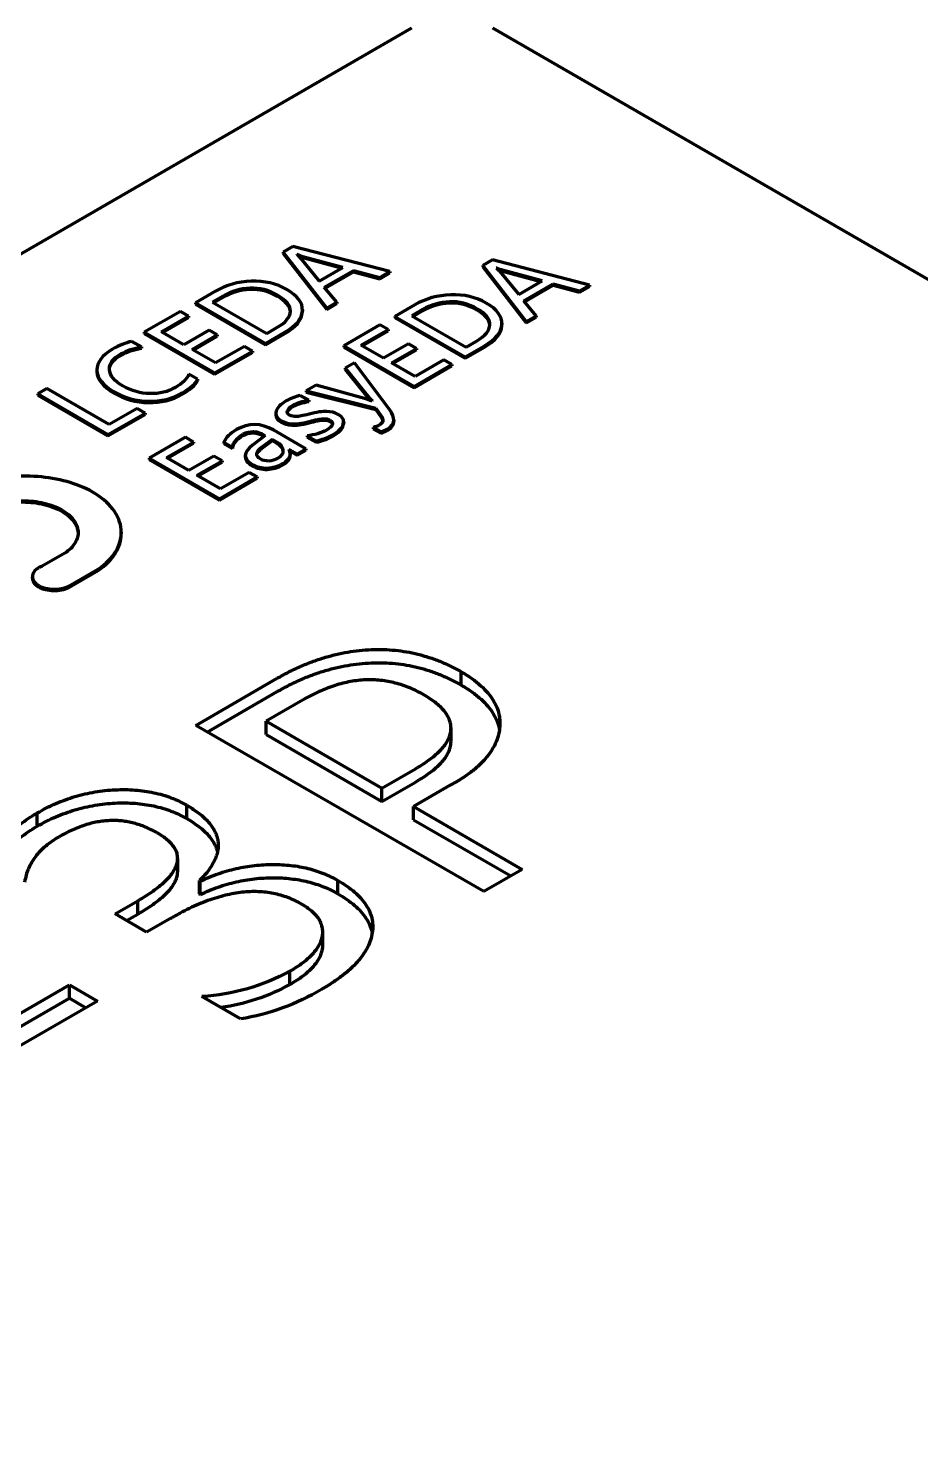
# Model space of a CAD drawing. Header units: millimetres. Extents: x 0 to 1189, y 0 to 841.
# Drawn here: x 659.963 to 660.511, y 247.751 to 248.616 of the extents above; entities that cross this region are included whole.
import ezdxf

# ---------------------------------------------------------------- set-up
doc = ezdxf.new("R2010")
doc.units = ezdxf.units.MM
doc.header["$LTSCALE"] = 0.75
doc.layers.add('Visible', color=7, linetype='Continuous', lineweight=70)

msp = doc.modelspace()

# ---------------------------------------------------------------- linework, layer by layer
at = {"layer": 'Visible', "extrusion": (0, 0.816497, 0.57735)}
for p, q in [((660.19811, 248.61572), (658.3186, 247.53059)), ((660.99624, 248.18378), (660.24811, 248.61572)), ((660.12529, 248.48178), (660.11933, 248.47834)), ((660.18486, 248.46636), (660.12529, 248.48178)), ((660.11933, 248.47834), (660.14604, 248.44395)), ((660.11933, 248.47834), (660.11933, 248.47753)), ((660.11933, 248.47753), (660.14604, 248.44313)), ((660.12777, 248.47685), (660.12764, 248.47677)), ((660.12777, 248.47685), (660.12777, 248.47667)), ((660.12995, 248.47462), (660.14143, 248.46054)), ((660.15591, 248.4689), (660.13146, 248.47549)), ((660.15495, 248.46834), (660.13146, 248.47468)), ((660.24776, 248.47346), (660.2418, 248.47002)), ((660.30733, 248.45804), (660.24776, 248.47346)), ((660.14143, 248.46054), (660.15591, 248.4689)), ((660.14454, 248.45671), (660.16251, 248.46708)), ((660.145, 248.45616), (660.16251, 248.46626)), ((660.16251, 248.46708), (660.17871, 248.46281)), ((660.16251, 248.46708), (660.16251, 248.46626)), ((660.16251, 248.46626), (660.17871, 248.46199)), ((660.17871, 248.46281), (660.18486, 248.46636)), ((660.17871, 248.46199), (660.18486, 248.46554)), ((660.18486, 248.46636), (660.18486, 248.46554)), ((660.2418, 248.47002), (660.26851, 248.43563)), ((660.2418, 248.47002), (660.2418, 248.46921)), ((660.2418, 248.46921), (660.26851, 248.43481)), ((660.25024, 248.46853), (660.2501, 248.46845)), ((660.25024, 248.46853), (660.25024, 248.46834)), ((660.25242, 248.4663), (660.2639, 248.45222)), ((660.27838, 248.46058), (660.25393, 248.46717)), ((660.27742, 248.46002), (660.25393, 248.46635)), ((660.07769, 248.4543), (660.06538, 248.4472)), ((660.1522, 248.4475), (660.14454, 248.45671)), ((660.17871, 248.46281), (660.17871, 248.46199)), ((660.2639, 248.45222), (660.27838, 248.46058)), ((660.26701, 248.44839), (660.28498, 248.45876)), ((660.26747, 248.44783), (660.28498, 248.45794)), ((660.28498, 248.45876), (660.30118, 248.45449)), ((660.28498, 248.45876), (660.28498, 248.45794)), ((660.28498, 248.45794), (660.30118, 248.45367)), ((660.30118, 248.45449), (660.30733, 248.45804)), ((660.30118, 248.45367), (660.30733, 248.45722)), ((660.30118, 248.45449), (660.30118, 248.45367)), ((660.30733, 248.45804), (660.30733, 248.45722)), ((660.06538, 248.4472), (660.10852, 248.42229)), ((660.06538, 248.4472), (660.06538, 248.44638)), ((660.06538, 248.44638), (660.10852, 248.42147)), ((660.08243, 248.45131), (660.07591, 248.44755)), ((660.07591, 248.44755), (660.10917, 248.42834)), ((660.08243, 248.45049), (660.07662, 248.44714)), ((660.14604, 248.44395), (660.1522, 248.4475)), ((660.14604, 248.44313), (660.1522, 248.44669)), ((660.1522, 248.4475), (660.1522, 248.44669)), ((660.20016, 248.44598), (660.18785, 248.43887)), ((660.27467, 248.43918), (660.26701, 248.44839)), ((660.05625, 248.44192), (660.03403, 248.42909)), ((660.04456, 248.42944), (660.06121, 248.43906)), ((660.04527, 248.42904), (660.06121, 248.43824)), ((660.06121, 248.43906), (660.05625, 248.44192)), ((660.06121, 248.43906), (660.06121, 248.43824)), ((660.13112, 248.44292), (660.13112, 248.4421)), ((660.14604, 248.44395), (660.14604, 248.44313)), ((660.18785, 248.43887), (660.23099, 248.41397)), ((660.18785, 248.43887), (660.18785, 248.43806)), ((660.18785, 248.43806), (660.23099, 248.41315)), ((660.2049, 248.44299), (660.19838, 248.43922)), ((660.19838, 248.43922), (660.23164, 248.42002)), ((660.2049, 248.44217), (660.19909, 248.43882)), ((660.26851, 248.43563), (660.27467, 248.43918)), ((660.26851, 248.43481), (660.27467, 248.43836)), ((660.27467, 248.43918), (660.27467, 248.43836)), ((660.03403, 248.42909), (660.03403, 248.42828)), ((660.03403, 248.42909), (660.07717, 248.40419)), ((660.03403, 248.42828), (660.07717, 248.40337)), ((660.05837, 248.42147), (660.04456, 248.42944)), ((660.0738, 248.43038), (660.05837, 248.42147)), ((660.07874, 248.42753), (660.0738, 248.43038)), ((660.10852, 248.42229), (660.12039, 248.42914)), ((660.10852, 248.42147), (660.12039, 248.42832)), ((660.10917, 248.42834), (660.11544, 248.43196)), ((660.17872, 248.4336), (660.1565, 248.42077)), ((660.16703, 248.42112), (660.18368, 248.43074)), ((660.16774, 248.42071), (660.18368, 248.42992)), ((660.18368, 248.43074), (660.17872, 248.4336)), ((660.18368, 248.43074), (660.18368, 248.42992)), ((660.25359, 248.4346), (660.25359, 248.43378)), ((660.26851, 248.43563), (660.26851, 248.43481)), ((660.03225, 248.42015), (660.02643, 248.42351)), ((660.03225, 248.42015), (660.03225, 248.41933)), ((660.06331, 248.41862), (660.07874, 248.42753)), ((660.06402, 248.41821), (660.07874, 248.42671)), ((660.09546, 248.42042), (660.07782, 248.41024)), ((660.07874, 248.42753), (660.07874, 248.42671)), ((660.10037, 248.41758), (660.09546, 248.42042)), ((660.10852, 248.42229), (660.10852, 248.42147)), ((660.1565, 248.42077), (660.1565, 248.41996)), ((660.1565, 248.42077), (660.19964, 248.39586)), ((660.1565, 248.41996), (660.19964, 248.39505)), ((660.18084, 248.41315), (660.16703, 248.42112)), ((660.19627, 248.42206), (660.18084, 248.41315)), ((660.2012, 248.41921), (660.19627, 248.42206)), ((660.23099, 248.41397), (660.24286, 248.42082)), ((660.23099, 248.41315), (660.24286, 248.42)), ((660.23164, 248.42002), (660.23791, 248.42364)), ((660.07782, 248.41024), (660.06331, 248.41862)), ((660.07717, 248.40419), (660.10037, 248.41758)), ((660.07717, 248.40337), (660.10037, 248.41677)), ((660.10037, 248.41758), (660.10037, 248.41677)), ((660.18578, 248.4103), (660.2012, 248.41921)), ((660.18648, 248.40989), (660.2012, 248.41839)), ((660.21792, 248.4121), (660.20029, 248.40192)), ((660.2012, 248.41921), (660.2012, 248.41839)), ((660.22284, 248.40926), (660.21792, 248.4121)), ((660.23099, 248.41397), (660.23099, 248.41315)), ((660.00494, 248.40598), (660.00494, 248.40517)), ((660.06675, 248.40023), (660.06141, 248.40331)), ((660.07717, 248.40419), (660.07717, 248.40337)), ((660.163, 248.41029), (660.1574, 248.40706)), ((660.1574, 248.40706), (660.1574, 248.40624)), ((660.1574, 248.40706), (660.17219, 248.3888)), ((660.1574, 248.40624), (660.17219, 248.38799)), ((660.18449, 248.38174), (660.163, 248.41029)), ((660.20029, 248.40192), (660.18578, 248.4103)), ((660.19964, 248.39586), (660.22284, 248.40926)), ((660.19964, 248.39505), (660.22284, 248.40844)), ((660.22284, 248.40926), (660.22284, 248.40844)), ((659.97414, 248.39452), (659.96857, 248.3913)), ((660.01237, 248.37245), (659.97414, 248.39452)), ((660.06675, 248.40023), (660.06675, 248.39942)), ((660.13947, 248.3967), (660.13343, 248.39321)), ((660.17068, 248.38798), (660.13947, 248.3967)), ((660.19964, 248.39586), (660.19964, 248.39505)), ((659.96857, 248.3913), (659.96857, 248.39049)), ((659.96857, 248.3913), (660.01172, 248.3664)), ((659.96857, 248.39049), (660.01172, 248.36558)), ((660.13505, 248.38733), (660.1298, 248.39036)), ((660.13343, 248.39321), (660.13343, 248.3924)), ((660.13343, 248.39321), (660.17626, 248.38244)), ((660.13343, 248.3924), (660.17626, 248.38163)), ((660.13505, 248.38733), (660.13505, 248.38651)), ((660.17388, 248.3869), (660.17068, 248.38798)), ((660.17219, 248.3888), (660.17219, 248.38799)), ((660.17402, 248.38698), (660.17388, 248.3869)), ((660.01172, 248.3664), (660.03447, 248.37953)), ((660.01172, 248.36558), (660.03447, 248.37872)), ((660.02955, 248.38237), (660.01237, 248.37245)), ((660.03447, 248.37953), (660.02955, 248.38237)), ((660.03447, 248.37953), (660.03447, 248.37872)), ((660.11485, 248.3793), (660.11485, 248.37848)), ((660.17626, 248.38244), (660.17626, 248.38163)), ((660.17626, 248.38244), (660.17949, 248.37784)), ((660.17626, 248.38163), (660.17949, 248.37702)), ((660.13329, 248.35756), (660.11346, 248.36901)), ((660.13529, 248.37435), (660.13529, 248.37353)), ((660.15644, 248.3741), (660.15644, 248.37329)), ((660.17462, 248.37072), (660.17462, 248.3699)), ((660.17462, 248.37072), (660.17943, 248.36794)), ((660.17462, 248.3699), (660.17943, 248.36713)), ((660.17943, 248.36794), (660.17943, 248.36713)), ((660.18721, 248.37529), (660.18721, 248.37447)), ((660.01172, 248.3664), (660.01172, 248.36558)), ((660.05924, 248.36462), (660.03702, 248.35179)), ((660.04755, 248.35214), (660.0642, 248.36175)), ((660.04826, 248.35173), (660.0642, 248.36094)), ((660.0642, 248.36175), (660.05924, 248.36462)), ((660.0642, 248.36175), (660.0642, 248.36094)), ((660.08289, 248.36155), (660.08814, 248.35851)), ((660.08289, 248.36155), (660.08289, 248.36073)), ((660.08289, 248.36073), (660.08814, 248.3577)), ((660.1083, 248.36575), (660.10045, 248.35974)), ((660.11243, 248.36337), (660.10619, 248.35864)), ((660.11243, 248.36255), (660.10619, 248.35782)), ((660.11538, 248.36166), (660.11243, 248.36337)), ((660.11243, 248.36337), (660.11243, 248.36255)), ((660.11538, 248.36084), (660.11243, 248.36255)), ((660.13395, 248.36563), (660.13395, 248.36482)), ((660.13395, 248.36563), (660.13954, 248.36241)), ((660.13395, 248.36482), (660.13954, 248.36159)), ((660.13954, 248.36241), (660.13954, 248.36159)), ((660.03702, 248.35179), (660.03702, 248.35097)), ((660.03702, 248.35179), (660.08016, 248.32688)), ((660.03702, 248.35097), (660.08016, 248.32606)), ((660.06136, 248.34417), (660.04755, 248.35214)), ((660.07678, 248.35308), (660.06136, 248.34417)), ((660.08173, 248.35022), (660.07678, 248.35308)), ((660.08814, 248.35851), (660.08814, 248.3577)), ((660.09601, 248.35339), (660.09601, 248.35258)), ((660.12298, 248.35711), (660.12312, 248.35719)), ((660.12312, 248.35719), (660.12789, 248.35444)), ((660.12312, 248.35719), (660.12312, 248.35677)), ((660.12331, 248.35627), (660.12789, 248.35362)), ((660.1236, 248.35451), (660.1236, 248.3537)), ((660.12789, 248.35444), (660.13329, 248.35756)), ((660.12789, 248.35362), (660.13329, 248.35674)), ((660.12789, 248.35444), (660.12789, 248.35362)), ((660.13329, 248.35756), (660.13329, 248.35674)), ((660.0663, 248.34132), (660.08173, 248.35022)), ((660.067, 248.34091), (660.08173, 248.34941)), ((660.09844, 248.34312), (660.08081, 248.33294)), ((660.08173, 248.35022), (660.08173, 248.34941)), ((660.10336, 248.34028), (660.09844, 248.34312)), ((660.08081, 248.33294), (660.0663, 248.34132)), ((660.08016, 248.32688), (660.10336, 248.34028)), ((660.08016, 248.32606), (660.10336, 248.33946)), ((660.10336, 248.34028), (660.10336, 248.33946)), ((660.08016, 248.32688), (660.08016, 248.32606)), ((660.01987, 248.30634), (660.01987, 248.30552)), ((659.98516, 248.29347), (659.97136, 248.2855)), ((659.98762, 248.27328), (660.00571, 248.28373)), ((659.98762, 248.27246), (660.00571, 248.28291)), ((660.00571, 248.28373), (660.00571, 248.28291)), ((659.9653, 248.27912), (659.9653, 248.27831)), ((659.98762, 248.27328), (659.98762, 248.27246)), ((660.2285, 248.21261), (660.2285, 248.22078)), ((660.06564, 248.18785), (660.11562, 248.21671)), ((660.07271, 248.18377), (660.11562, 248.20855)), ((660.13162, 248.20355), (660.10875, 248.19034)), ((660.24241, 248.08579), (660.06564, 248.18785)), ((660.10875, 248.18218), (660.10875, 248.19034)), ((660.10875, 248.19034), (660.17989, 248.14927)), ((660.22235, 248.17799), (660.22235, 248.18615)), ((660.10875, 248.18218), (660.17989, 248.1411)), ((660.17989, 248.14927), (660.20061, 248.16123)), ((660.17989, 248.1411), (660.20061, 248.15306)), ((660.17989, 248.1411), (660.17989, 248.14927)), ((660.22186, 248.1511), (660.1993, 248.13807)), ((660.06008, 248.13062), (660.06008, 248.13879)), ((660.1993, 248.13807), (660.26613, 248.09948)), ((660.1993, 248.1299), (660.1993, 248.13807)), ((659.96819, 248.12591), (659.96819, 248.13408)), ((660.1993, 248.1299), (660.25905, 248.0954)), ((660.05451, 248.09783), (660.05451, 248.10599)), ((660.06796, 248.09254), (660.0684, 248.09229)), ((660.06796, 248.08437), (660.06796, 248.09254)), ((660.0684, 248.08412), (660.0684, 248.09229)), ((660.15291, 248.08449), (660.15291, 248.09266)), ((660.26613, 248.09948), (660.24241, 248.08579)), ((660.06796, 248.08437), (660.0684, 248.08412)), ((660.01605, 248.0721), (660.02996, 248.08013)), ((660.02996, 248.07197), (660.02996, 248.08013)), ((660.03545, 248.0609), (660.01605, 248.0721)), ((660.02312, 248.06802), (660.02996, 248.07197)), ((660.05011, 248.06936), (660.03545, 248.0609)), ((660.14359, 248.05267), (660.14359, 248.06083)), ((660.12344, 248.02885), (660.12344, 248.03701)), ((659.9212, 247.98995), (659.98803, 248.02854)), ((659.98803, 248.02854), (660.00527, 248.01858)), ((659.98803, 248.02037), (659.98803, 248.02854)), ((659.92827, 247.98587), (659.98803, 248.02037)), ((660.00527, 248.01858), (659.93844, 247.97999)), ((659.98803, 248.02037), (659.9982, 248.0145)), ((660.09312, 248.00769), (660.06941, 248.02138))]:
    msp.add_line(p, q, dxfattribs=at)
at = {"layer": 'Visible', "extrusion": (0, 0, -1)}
msp.add_arc((-660.06191, 248.14896), 0.12777, 241.20543, 266.63611, dxfattribs=at)
at = {"layer": 'Visible', "extrusion": (-2e-16, -1e-16, -1)}
msp.add_arc((-660.06446, 248.1341), 0.12066, 240.73531, 262.03893, dxfattribs=at)
at = {"layer": 'Visible', "extrusion": (-2e-16, 0, -1)}
msp.add_arc((-660.07066, 248.14623), 0.14037, 239.06259, 260.79266, dxfattribs=at)
at = {"layer": 'Visible'}
for centre, major_axis, ratio, start_param, end_param in [((660.81005, 245.6403), (-0.71842, 2.81478), 0.109901, -0.02302, 0.030845), ((660.81005, 245.63948), (-0.71842, 2.81478), 0.109901, -0.02302, 0.030845), ((659.9762, 247.52997), (0.12814, 0.92593), 0.177441, -0.072002, 0.032442), ((659.9762, 247.52916), (0.12814, 0.92593), 0.177441, -0.072002, 0.032442), ((652.31124, 247.35093), (7.81978, 1.09333), 0.034864, -0.007084, 0.04466), ((657.62749, 248.27541), (2.49626, 0.16718), 0.05128, -0.0049, 0.076361), ((657.62749, 248.27459), (2.49626, 0.16718), 0.05128, -0.000407, 0.076361), ((660.93252, 245.63198), (-0.71842, 2.81478), 0.109901, -0.02302, 0.030845), ((660.93252, 245.63116), (-0.71842, 2.81478), 0.109901, -0.02302, 0.030845), ((660.09867, 247.52165), (0.12814, 0.92593), 0.177441, -0.072002, 0.032442), ((660.09867, 247.52083), (0.12814, 0.92593), 0.177441, -0.072002, 0.032442), ((652.43371, 247.34261), (7.81978, 1.09333), 0.034864, -0.007084, 0.04466), ((657.08988, 248.62446), (-3.03387, 0.18278), 0.047158, 3.070324, 3.14354), ((654.01758, 249.25125), (-6.11345, 0.80969), 0.041368, 3.087819, 3.144499), ((654.01758, 249.25044), (-6.11345, 0.80969), 0.041368, 3.087819, 3.144499), ((657.74996, 248.26709), (2.49626, 0.16718), 0.05128, -0.0049, 0.076361), ((657.74996, 248.26627), (2.49626, 0.16718), 0.05128, -0.000407, 0.076361), ((657.21235, 248.61614), (-3.03387, 0.18278), 0.047158, 3.070324, 3.14354), ((654.14005, 249.24293), (-6.11345, 0.80969), 0.041368, 3.087819, 3.144499), ((654.14005, 249.24212), (-6.11345, 0.80969), 0.041368, 3.087819, 3.144499), ((659.98094, 248.15815), (0.05783, 0.26554), 0.308834, 0.143745, 0.273833), ((660.60115, 250.20924), (0.57711, 1.82049), 0.148855, 3.108847, 3.185894), ((660.60115, 250.20842), (0.57711, 1.82049), 0.148855, 3.108847, 3.185894), ((660.06193, 248.32864), (0.08851, 0.05019), 0.149517, 0.238997, 0.516554), ((659.93851, 247.96946), (0.21404, 0.40945), 0.171204, -0.007181, 0.081368), ((659.64535, 248.28463), (0.51103, 0.09013), 0.084584, -0.043625, 0.100457), ((660.18262, 248.49786), (0.0639, 0.12338), 0.319084, 3.126988, 3.275741), ((660.18262, 248.49705), (0.0639, 0.12338), 0.319084, 3.126988, 3.275741), ((660.29655, 248.46814), (0.1751, 0.09388), 0.094143, 3.286518, 3.494452), ((660.29655, 248.46732), (0.1751, 0.09388), 0.094143, 3.286518, 3.494452), ((659.58967, 248.39732), (-0.56678, 0.02322), 0.096093, 2.991007, 3.117389), ((659.58967, 248.3965), (-0.56678, 0.02322), 0.096093, 2.991007, 3.117389), ((659.64535, 248.28382), (0.51103, 0.09013), 0.084584, -0.043625, -0.014916), ((660.18327, 248.38044), (0.01149, 0.01149), 0.527034, 3.929093, 4.233463), ((660.18327, 248.37962), (0.01149, 0.01149), 0.527034, 3.929093, 4.233463), ((659.80033, 249.21706), (-0.34532, 0.85285), 0.187098, 3.104734, 3.167739), ((659.80033, 249.21624), (-0.34532, 0.85285), 0.187098, 3.104734, 3.167739), ((660.2915, 248.36708), (0.18864, 0.01273), 0.104813, 3.132371, 3.296545), ((660.06965, 248.51244), (-0.04351, 0.16177), 0.261584, 3.080338, 3.211311), ((659.81267, 248.41229), (-0.30664, 0.0566), 0.109765, 3.013588, 3.170755), ((658.91262, 248.55174), (-1.21092, 0.19802), 0.062787, 3.064998, 3.183795), ((658.91262, 248.55093), (-1.21092, 0.19802), 0.062787, 3.064998, 3.15186), ((659.85406, 249.37318), (-0.2598, 1.02681), 0.135839, 3.111025, 3.180015), ((659.85406, 249.37237), (-0.2598, 1.02681), 0.135839, 3.111025, 3.180015), ((659.94696, 248.30989), (-0.07287, 0.005), 0.537753, 2.54468, 3.215951), ((659.94696, 248.30907), (-0.07287, 0.005), 0.537753, 2.54468, 3.178467)]:
    msp.add_ellipse(centre, major_axis=major_axis, ratio=ratio, start_param=start_param, end_param=end_param, dxfattribs=at)
at = {"layer": 'Visible', "extrusion": (-2e-16, -3e-16, -1)}
for centre, major_axis, ratio, start_param, end_param in [((659.44263, 248.49715), (-0.61944, 0.09151), 0.121998, 3.173048, 3.2943), ((660.16738, 248.3894), (0.04558, 0.00945), 0.193771, 2.927566, 3.250969)]:
    msp.add_ellipse(centre, major_axis=major_axis, ratio=ratio, start_param=start_param, end_param=end_param, dxfattribs=at)
at = {"layer": 'Visible', "extrusion": (-2e-16, -1e-16, -1)}
msp.add_ellipse((659.51495, 249.51375), major_axis=(-0.53637, 1.11951), ratio=0.14791, start_param=3.130211, end_param=3.21592, dxfattribs=at)
at = {"layer": 'Visible', "extrusion": (-2e-16, 0, -1)}
msp.add_ellipse((660.49255, 248.52293), major_axis=(0.36675, 0.14524), ratio=0.028433, start_param=2.925926, end_param=3.062174, dxfattribs=at)
at = {"layer": 'Visible', "extrusion": (-2e-16, -2e-16, -1)}
for centre, end_param in [((660.46937, 246.11566), 0.057567), ((660.46937, 246.11484), 0.054115)]:
    msp.add_ellipse(centre, major_axis=(-0.37079, 2.25232), ratio=0.070289, start_param=-0.026486, end_param=end_param, dxfattribs=at)
at = {"layer": 'Visible', "extrusion": (0, -2e-16, -1)}
for centre, end_param in [((657.10253, 248.00437), 0.053034), ((657.10253, 248.00356), -0.003092)]:
    msp.add_ellipse(centre, major_axis=(3.04713, 0.36885), ratio=0.02264, start_param=-0.030142, end_param=end_param, dxfattribs=at)
at = {"layer": 'Visible'}
for points in [[(660.12764, 248.47677), (660.12873, 248.4759), (660.12951, 248.47518), (660.12995, 248.47462)], [(660.09971, 248.46042), (660.09156, 248.46012), (660.08423, 248.45808), (660.07769, 248.4543)], [(660.12153, 248.45534), (660.11513, 248.45903), (660.10786, 248.46072), (660.09971, 248.46042)], [(660.22218, 248.4521), (660.21403, 248.4518), (660.2067, 248.44976), (660.20016, 248.44598)], [(660.244, 248.44702), (660.2376, 248.45071), (660.23033, 248.4524), (660.22218, 248.4521)], [(660.01953, 248.41576), (660.02322, 248.41789), (660.02744, 248.41936), (660.03225, 248.42015)], [(660.01444, 248.41863), (660.00803, 248.41493), (660.00487, 248.41066), (660.00495, 248.40581)], [(660.01256, 248.4062), (660.01239, 248.4098), (660.01472, 248.41298), (660.01953, 248.41576)], [(660.01256, 248.4062), (660.01276, 248.40947), (660.01508, 248.41237), (660.01953, 248.41494)], [(660.01953, 248.41494), (660.02322, 248.41707), (660.02744, 248.41854), (660.03225, 248.41933)], [(660.00495, 248.40581), (660.00502, 248.40096), (660.00853, 248.39655), (660.01548, 248.39253)], [(660.00495, 248.40499), (660.00502, 248.40015), (660.00853, 248.39573), (660.01548, 248.39172)], [(660.02099, 248.3961), (660.01557, 248.39923), (660.01275, 248.4026), (660.01256, 248.4062)], [(660.12113, 248.38693), (660.11775, 248.38498), (660.11573, 248.38287), (660.11504, 248.38059)], [(660.12499, 248.38409), (660.12791, 248.38578), (660.13126, 248.38685), (660.13505, 248.38733)], [(660.12499, 248.38327), (660.12791, 248.38496), (660.13126, 248.38603), (660.13505, 248.38651)], [(660.11504, 248.38059), (660.11439, 248.3783), (660.11542, 248.37637), (660.11815, 248.3748)], [(660.11485, 248.37848), (660.11485, 248.37675), (660.11595, 248.37525), (660.11815, 248.37398)], [(660.12188, 248.38015), (660.1222, 248.38123), (660.12325, 248.38227), (660.12499, 248.38327)], [(660.09064, 248.36933), (660.08662, 248.36701), (660.08403, 248.36442), (660.08289, 248.36154)], [(660.11346, 248.36901), (660.10566, 248.37352), (660.09806, 248.37361), (660.09064, 248.36933)], [(660.13529, 248.37353), (660.13919, 248.37456), (660.14201, 248.37512), (660.1437, 248.37521)], [(660.1437, 248.37602), (660.1454, 248.37611), (660.14684, 248.37582), (660.14803, 248.37513)], [(660.1437, 248.37521), (660.1454, 248.3753), (660.14684, 248.375), (660.14803, 248.37432)], [(660.08814, 248.35851), (660.08872, 248.3617), (660.09082, 248.36437), (660.09452, 248.3665)], [(660.08814, 248.3577), (660.08872, 248.36088), (660.09082, 248.36355), (660.09452, 248.36568)], [(660.10045, 248.35974), (660.09458, 248.35525), (660.09453, 248.35135), (660.10029, 248.34803)], [(660.09601, 248.35258), (660.09601, 248.35065), (660.09743, 248.34886), (660.10029, 248.34721)], [(660.10619, 248.35864), (660.10401, 248.35698), (660.10289, 248.35562), (660.10286, 248.35453)], [(660.10619, 248.35782), (660.10424, 248.35633), (660.10313, 248.35508), (660.1029, 248.35406)]]:
    msp.add_open_spline(points, degree=3, dxfattribs=at)
at = {"layer": 'Visible', "extrusion": (-2.97344e-09, -7.68087e-09, -1)}
msp.add_open_spline([(660.13146, 248.47549), (660.13066, 248.47571), (660.12944, 248.47616), (660.12777, 248.47685)], degree=3, dxfattribs=at)
at = {"layer": 'Visible', "extrusion": (-8.81518e-09, -2.45885e-08, -1)}
msp.add_open_spline([(660.13146, 248.47468), (660.1309, 248.47483), (660.13013, 248.4751), (660.12914, 248.47548)], degree=3, dxfattribs=at)
at = {"layer": 'Visible', "extrusion": (5.10029e-09, 5.43573e-09, 1)}
msp.add_open_spline([(660.2501, 248.46845), (660.2512, 248.46758), (660.25198, 248.46686), (660.25242, 248.4663)], degree=3, dxfattribs=at)
at = {"layer": 'Visible', "extrusion": (-4.87666e-09, -1.35361e-08, -1)}
msp.add_open_spline([(660.25393, 248.46717), (660.25313, 248.46739), (660.25191, 248.46784), (660.25024, 248.46853)], degree=3, dxfattribs=at)
at = {"layer": 'Visible', "extrusion": (1.08035e-08, 2.99571e-08, -1)}
msp.add_open_spline([(660.25393, 248.46635), (660.25337, 248.46651), (660.2526, 248.46678), (660.25161, 248.46716)], degree=3, dxfattribs=at)
at = {"layer": 'Visible', "extrusion": (1.50403e-10, 6.80177e-10, -1)}
msp.add_open_spline([(660.03753, 248.39144), (660.03167, 248.39157), (660.02615, 248.39312), (660.02099, 248.3961)], degree=3, dxfattribs=at)
at = {"layer": 'Visible', "extrusion": (-4.4505e-10, 4.00581e-10, -1)}
msp.add_open_spline([(660.05732, 248.39188), (660.06211, 248.39465), (660.06525, 248.39743), (660.06675, 248.40023)], degree=3, dxfattribs=at)
at = {"layer": 'Visible', "extrusion": (-7.95922e-11, 9.67169e-11, -1)}
msp.add_open_spline([(660.05732, 248.39107), (660.06211, 248.39383), (660.06525, 248.39661), (660.06675, 248.39942)], degree=3, dxfattribs=at)
at = {"layer": 'Visible', "extrusion": (-1.01814e-10, 5.74187e-10, -1)}
msp.add_open_spline([(660.03661, 248.38673), (660.04423, 248.38659), (660.05113, 248.38831), (660.05732, 248.39188)], degree=3, dxfattribs=at)
at = {"layer": 'Visible', "extrusion": (1.28319e-10, -3.38954e-10, -1)}
msp.add_open_spline([(660.03661, 248.38591), (660.04423, 248.38578), (660.05113, 248.3875), (660.05732, 248.39107)], degree=3, dxfattribs=at)
at = {"layer": 'Visible', "extrusion": (7.26931e-10, -1.90585e-09, 1)}
msp.add_open_spline([(660.1298, 248.39036), (660.12662, 248.38959), (660.12375, 248.38845), (660.12113, 248.38693)], degree=3, dxfattribs=at)
at = {"layer": 'Visible', "extrusion": (-1.62304e-08, -1.59109e-08, -1)}
msp.add_open_spline([(660.17219, 248.3888), (660.17294, 248.38799), (660.17356, 248.38738), (660.17402, 248.38698)], degree=3, dxfattribs=at)
at = {"layer": 'Visible', "extrusion": (-2.57625e-07, -2.44658e-07, 1)}
msp.add_open_spline([(660.17219, 248.38799), (660.17244, 248.38771), (660.17268, 248.38746), (660.17291, 248.38723)], degree=3, dxfattribs=at)
at = {"layer": 'Visible', "extrusion": (8.72204e-10, -1.05162e-09, 1)}
msp.add_open_spline([(660.12188, 248.38097), (660.1222, 248.38205), (660.12325, 248.38309), (660.12499, 248.38409)], degree=3, dxfattribs=at)
at = {"layer": 'Visible', "extrusion": (-4.88809e-10, -1.56403e-09, -1)}
msp.add_open_spline([(660.12728, 248.37732), (660.12582, 248.37726), (660.12447, 248.37758), (660.12324, 248.37829)], degree=3, dxfattribs=at)
at = {"layer": 'Visible', "extrusion": (-5.37061e-10, 1.91835e-10, -1)}
msp.add_open_spline([(660.17949, 248.37784), (660.18118, 248.37545), (660.18077, 248.37356), (660.1783, 248.37213)], degree=3, dxfattribs=at)
at = {"layer": 'Visible', "extrusion": (1.83356e-09, 1.29573e-09, -1)}
msp.add_open_spline([(660.17949, 248.37702), (660.18006, 248.37622), (660.18039, 248.37548), (660.18048, 248.37478)], degree=3, dxfattribs=at)
at = {"layer": 'Visible', "extrusion": (1.55896e-10, -6.19183e-11, -1)}
msp.add_open_spline([(660.18335, 248.3697), (660.18808, 248.37243), (660.18846, 248.37644), (660.18449, 248.38174)], degree=3, dxfattribs=at)
at = {"layer": 'Visible', "extrusion": (9.2799e-12, 2.00916e-10, -1)}
msp.add_open_spline([(660.14582, 248.36905), (660.14265, 248.36721), (660.1387, 248.36608), (660.13395, 248.36563)], degree=3, dxfattribs=at)
at = {"layer": 'Visible', "extrusion": (1.38794e-09, -6.90638e-09, 1)}
msp.add_open_spline([(660.13529, 248.37435), (660.13919, 248.37538), (660.14201, 248.37593), (660.1437, 248.37602)], degree=3, dxfattribs=at)
at = {"layer": 'Visible', "extrusion": (-1.13161e-09, 2.98904e-09, -1)}
msp.add_open_spline([(660.1783, 248.37213), (660.17731, 248.37156), (660.17609, 248.37109), (660.17462, 248.37072)], degree=3, dxfattribs=at)
at = {"layer": 'Visible', "extrusion": (-4.05979e-10, 4.73405e-10, -1)}
msp.add_open_spline([(660.18335, 248.36888), (660.18592, 248.37037), (660.18721, 248.37223), (660.18721, 248.37447)], degree=3, dxfattribs=at)
at = {"layer": 'Visible', "extrusion": (3.94845e-11, 1.4602e-10, -1)}
msp.add_open_spline([(660.11935, 248.35669), (660.11924, 248.35854), (660.11792, 248.3602), (660.11538, 248.36166)], degree=3, dxfattribs=at)
at = {"layer": 'Visible', "extrusion": (-4.76265e-10, -7.25323e-11, -1)}
msp.add_open_spline([(660.11935, 248.35599), (660.11919, 248.35779), (660.11787, 248.35941), (660.11538, 248.36084)], degree=3, dxfattribs=at)
at = {"layer": 'Visible', "extrusion": (-6.37456e-10, -2.32308e-09, -1)}
msp.add_open_spline([(660.10533, 248.35145), (660.1068, 248.35059), (660.10851, 248.3502), (660.11049, 248.35027)], degree=3, dxfattribs=at)
at = {"layer": 'Visible', "extrusion": (6.4429e-11, 1.11594e-10, -1)}
msp.add_open_spline([(660.10029, 248.34803), (660.10304, 248.34644), (660.10611, 248.34568), (660.10948, 248.34577)], degree=3, dxfattribs=at)
at = {"layer": 'Visible', "extrusion": (-2.68025e-11, -2.60685e-10, -1)}
msp.add_open_spline([(660.10029, 248.34721), (660.10304, 248.34562), (660.10611, 248.34487), (660.10948, 248.34496)], degree=3, dxfattribs=at)
at = {"layer": 'Visible'}
for points, knots in [([(660.00203, 248.33119), (659.99745, 248.33375), (659.99219, 248.33585), (659.98079, 248.33898), (659.97475, 248.34002), (659.96229, 248.34102), (659.95592, 248.34097), (659.94333, 248.33975), (659.93719, 248.33857), (659.93148, 248.33686)], [-0.007620275, -0.007620275, -0.007620275, -0.007620275, -0.005707766, -0.005707766, -0.003830208, -0.003830208, -0.001930775, -0.001930775, 0, 0, 0, 0]), ([(659.93547, 248.32003), (659.9386, 248.32184), (659.94229, 248.32327), (659.9505, 248.32524), (659.95493, 248.32574), (659.96386, 248.32574), (659.96829, 248.32524), (659.9765, 248.32327), (659.98019, 248.32184), (659.98332, 248.32003)], [-0.005344836, -0.005344836, -0.005344836, -0.005344836, -0.004015578, -0.004015578, -0.002672418, -0.002672418, -0.001329258, -0.001329258, 0, 0, 0, 0]), ([(659.93547, 248.31922), (659.9386, 248.32102), (659.94229, 248.32245), (659.9505, 248.32442), (659.95493, 248.32493), (659.96386, 248.32493), (659.96829, 248.32442), (659.9765, 248.32245), (659.98019, 248.32102), (659.98332, 248.31922)], [-0.005344836, -0.005344836, -0.005344836, -0.005344836, -0.004015578, -0.004015578, -0.002672418, -0.002672418, -0.001329258, -0.001329258, 0, 0, 0, 0]), ([(659.96921, 248.28461), (659.96798, 248.2839), (659.96701, 248.28306), (659.96565, 248.28118), (659.9653, 248.28016), (659.9653, 248.27809), (659.96565, 248.27706), (659.96701, 248.27518), (659.96798, 248.27434), (659.96921, 248.27363)], [-0.002121781, -0.002121781, -0.002121781, -0.002121781, -0.00159899, -0.00159899, -0.00106089, -0.00106089, -0.000522791, -0.000522791, 0, 0, 0, 0]), ([(659.9653, 248.27831), (659.9653, 248.27727), (659.96565, 248.27625), (659.96701, 248.27437), (659.96798, 248.27353), (659.96921, 248.27282)], [-0.001060891, -0.001060891, -0.00106089, -0.00106089, -0.000522791, -0.000522791, 0, 0, 0, 0]), ([(660.11562, 248.21671), (660.11797, 248.21803), (660.12253, 248.22059), (660.12973, 248.22398), (660.13693, 248.22692), (660.14419, 248.22936), (660.15147, 248.23135), (660.15879, 248.23287), (660.16616, 248.23385), (660.17351, 248.23442), (660.18082, 248.23445), (660.18805, 248.234), (660.19516, 248.23308), (660.20212, 248.23158), (660.20895, 248.22962), (660.21568, 248.22717), (660.22229, 248.22423), (660.22639, 248.22195), (660.2285, 248.22078)], [0, 0, 0, 0, 0.076344, 0.148185, 0.216639, 0.281784, 0.344006, 0.40432, 0.46271, 0.520283, 0.576865, 0.632983, 0.689409, 0.746588, 0.80563, 0.867187, 0.931789, 1, 1, 1, 1]), ([(660.11562, 248.20855), (660.11797, 248.20986), (660.12253, 248.21242), (660.12973, 248.21582), (660.13693, 248.21876), (660.14419, 248.2212), (660.15147, 248.22318), (660.15879, 248.2247), (660.16616, 248.22569), (660.17351, 248.22625), (660.18082, 248.22629), (660.18805, 248.22584), (660.19516, 248.22491), (660.20212, 248.22342), (660.20895, 248.22146), (660.21568, 248.21901), (660.22229, 248.21606), (660.22639, 248.21378), (660.2285, 248.21261)], [0, 0, 0, 0, 0.076344, 0.148185, 0.216639, 0.281784, 0.344006, 0.40432, 0.46271, 0.520283, 0.576865, 0.632983, 0.689409, 0.746588, 0.80563, 0.867187, 0.931789, 1, 1, 1, 1]), ([(660.2057, 248.20656), (660.20427, 248.20734), (660.20149, 248.20886), (660.19715, 248.21088), (660.19273, 248.21254), (660.18824, 248.21384), (660.18374, 248.21486), (660.17917, 248.21549), (660.17457, 248.21584), (660.16993, 248.21582), (660.16526, 248.21543), (660.16055, 248.21473), (660.15578, 248.2137), (660.151, 248.21233), (660.14617, 248.21063), (660.14132, 248.20859), (660.13641, 248.20623), (660.13325, 248.20446), (660.13162, 248.20355)], [0, 0, 0, 0, 0.069494, 0.134858, 0.196144, 0.255113, 0.311515, 0.366544, 0.420422, 0.47467, 0.529437, 0.586675, 0.645811, 0.708498, 0.774777, 0.845112, 0.919892, 1, 1, 1, 1]), ([(659.96819, 248.13408), (659.97005, 248.13513), (659.9737, 248.13718), (659.97954, 248.13986), (659.98541, 248.1422), (659.99135, 248.14421), (659.99743, 248.14581), (660.0036, 248.14702), (660.00983, 248.14789), (660.0161, 248.14838), (660.02232, 248.14847), (660.02838, 248.14823), (660.03423, 248.14761), (660.03986, 248.14658), (660.04528, 248.1452), (660.05049, 248.14345), (660.05549, 248.14132), (660.05852, 248.13964), (660.06008, 248.13879)], [0, 0, 0, 0, 0.075441, 0.147135, 0.215855, 0.281991, 0.3463, 0.408811, 0.47032, 0.531658, 0.591827, 0.650177, 0.707058, 0.763614, 0.820822, 0.878369, 0.937867, 1, 1, 1, 1]), ([(659.96819, 248.12591), (659.97005, 248.12696), (659.9737, 248.12901), (659.97954, 248.13169), (659.98541, 248.13404), (659.99135, 248.13605), (659.99743, 248.13765), (660.0036, 248.13886), (660.00983, 248.13972), (660.0161, 248.14021), (660.02232, 248.1403), (660.02838, 248.14006), (660.03423, 248.13944), (660.03986, 248.13841), (660.04528, 248.13703), (660.05049, 248.13528), (660.05549, 248.13315), (660.05852, 248.13148), (660.06008, 248.13062)], [0, 0, 0, 0, 0.075441, 0.147135, 0.215855, 0.281991, 0.3463, 0.408811, 0.47032, 0.531658, 0.591827, 0.650177, 0.707058, 0.763614, 0.820822, 0.878369, 0.937867, 1, 1, 1, 1]), ([(659.94114, 248.1029), (659.9415, 248.10437), (659.94224, 248.10728), (659.94418, 248.11153), (659.94665, 248.11565), (659.94975, 248.11963), (659.95342, 248.12348), (659.95777, 248.12717), (659.96263, 248.13076), (659.96632, 248.13296), (659.96819, 248.13408)], [0, 0, 0, 0, 0.124808, 0.248005, 0.370909, 0.492675, 0.615908, 0.741303, 0.869099, 1, 1, 1, 1]), ([(659.9434, 248.1016), (659.94367, 248.10219), (659.94466, 248.10417), (659.94665, 248.10749), (659.94975, 248.11147), (659.95342, 248.11531), (659.95777, 248.119), (659.96263, 248.12259), (659.96632, 248.1248), (659.96819, 248.12591)], [0.1966183, 0.1966183, 0.1966183, 0.1966183, 0.2480047, 0.3709091, 0.4926748, 0.6159078, 0.7413026, 0.8690995, 1, 1, 1, 1]), ([(660.04185, 248.12192), (660.04069, 248.12256), (660.03844, 248.1238), (660.0349, 248.12543), (660.0313, 248.12676), (660.02768, 248.12784), (660.02403, 248.12867), (660.02033, 248.12921), (660.01658, 248.12942), (660.01281, 248.12945), (660.00901, 248.12914), (660.0052, 248.12856), (660.00133, 248.12775), (659.99746, 248.12661), (659.99352, 248.12525), (659.98961, 248.12358), (659.98559, 248.12168), (659.98305, 248.12024), (659.98173, 248.11949)], [0, 0, 0, 0, 0.069732, 0.135022, 0.196455, 0.255143, 0.311671, 0.366449, 0.420427, 0.475062, 0.529701, 0.58661, 0.645875, 0.708486, 0.774577, 0.845123, 0.919948, 1, 1, 1, 1]), ([(659.98173, 248.11949), (659.98023, 248.11859), (659.97726, 248.1168), (659.97343, 248.11379), (659.97, 248.11063), (659.96715, 248.10723), (659.9647, 248.10365), (659.9628, 248.09985), (659.96136, 248.09585), (659.96082, 248.09311), (659.96054, 248.0917)], [0, 0, 0, 0, 0.120789, 0.239996, 0.360305, 0.48124, 0.605206, 0.73267, 0.863346, 1, 1, 1, 1]), ([(660.0684, 248.09229), (660.0702, 248.09309), (660.07373, 248.09467), (660.07922, 248.09676), (660.08478, 248.09851), (660.09034, 248.1), (660.09598, 248.10109), (660.10163, 248.10191), (660.10732, 248.10236), (660.11299, 248.10255), (660.1186, 248.10239), (660.12407, 248.10192), (660.12938, 248.10118), (660.13447, 248.10007), (660.13937, 248.09868), (660.14412, 248.097), (660.14869, 248.09499), (660.15149, 248.09344), (660.15291, 248.09266)], [0, 0, 0, 0, 0.073045, 0.143274, 0.210654, 0.275936, 0.339493, 0.40143, 0.462555, 0.523512, 0.583371, 0.642358, 0.700625, 0.758294, 0.816446, 0.875625, 0.936786, 1, 1, 1, 1]), ([(660.0684, 248.08412), (660.0702, 248.08493), (660.07373, 248.0865), (660.07922, 248.08859), (660.08478, 248.09034), (660.09034, 248.09183), (660.09598, 248.09293), (660.10163, 248.09375), (660.10732, 248.0942), (660.11299, 248.09439), (660.1186, 248.09423), (660.12407, 248.09376), (660.12938, 248.09302), (660.13447, 248.0919), (660.13937, 248.09052), (660.14412, 248.08883), (660.14869, 248.08683), (660.15149, 248.08528), (660.15291, 248.08449)], [0, 0, 0, 0, 0.073045, 0.143274, 0.210654, 0.275936, 0.339493, 0.40143, 0.462555, 0.523512, 0.583371, 0.642358, 0.700625, 0.758294, 0.816446, 0.875625, 0.936786, 1, 1, 1, 1]), ([(660.13058, 248.07817), (660.12922, 248.0789), (660.12657, 248.08033), (660.12232, 248.08218), (660.1179, 248.08363), (660.11339, 248.08474), (660.10872, 248.08544), (660.10396, 248.08582), (660.09906, 248.08581), (660.09405, 248.08543), (660.08894, 248.08468), (660.0837, 248.08358), (660.0784, 248.08207), (660.07289, 248.08029), (660.06736, 248.07806), (660.06166, 248.07552), (660.05586, 248.07259), (660.05207, 248.07046), (660.05011, 248.06936)], [0, 0, 0, 0, 0.060021, 0.116969, 0.171159, 0.223772, 0.274737, 0.326278, 0.378445, 0.432141, 0.4889, 0.548263, 0.611779, 0.67927, 0.751718, 0.82918, 0.911857, 1, 1, 1, 1])]:
    msp.add_open_spline(points, degree=3, knots=knots, dxfattribs=at)
at = {"layer": 'Visible', "extrusion": (-3.50877e-11, 4.9075e-12, -1)}
msp.add_open_spline([(660.01982, 248.30781), (660.01952, 248.31218), (660.01779, 248.31647), (660.0117, 248.32447), (660.00738, 248.3281), (660.00203, 248.33119)], degree=3, knots=[-0.00454109, -0.00454109, -0.00454109, -0.00454109, -0.002270002, -0.002270002, 0, 0, 0, 0], dxfattribs=at)
at = {"layer": 'Visible', "extrusion": (-1.61745e-11, -2.89384e-11, -1)}
msp.add_open_spline([(659.98332, 248.32003), (659.98639, 248.31826), (659.98884, 248.31619), (659.99222, 248.31169), (659.99316, 248.30932), (659.9935, 248.30452), (659.9929, 248.30213), (659.99015, 248.29751), (659.98798, 248.29535), (659.98516, 248.29347)], degree=3, knots=[-0.005097524, -0.005097524, -0.005097524, -0.005097524, -0.003796564, -0.003796564, -0.002542527, -0.002542527, -0.001295615, -0.001295615, 0, 0, 0, 0], dxfattribs=at)
at = {"layer": 'Visible', "extrusion": (-7.10378e-11, -1.37114e-10, -1)}
msp.add_open_spline([(659.98332, 248.31922), (659.98639, 248.31745), (659.98884, 248.31537), (659.99222, 248.31087), (659.99316, 248.3085), (659.99334, 248.30598), (659.99335, 248.30585), (659.99335, 248.30573)], degree=3, knots=[-0.005097524, -0.005097524, -0.005097524, -0.005097524, -0.003796564, -0.003796564, -0.002542527, -0.002542527, -0.00247816, -0.00247816, -0.00247816, -0.00247816], dxfattribs=at)
at = {"layer": 'Visible', "extrusion": (-3.24305e-09, 7.22198e-09, -1)}
msp.add_open_spline([(659.97136, 248.2855), (659.97074, 248.28514), (659.96982, 248.28497), (659.96921, 248.28461)], degree=3, dxfattribs=at)
at = {"layer": 'Visible', "extrusion": (-1.96499e-11, -2.18608e-10, -1)}
msp.add_open_spline([(659.96921, 248.27363), (659.97042, 248.27293), (659.97185, 248.27239), (659.97498, 248.27163), (659.97664, 248.27143), (659.97998, 248.27136), (659.98166, 248.2715), (659.98485, 248.27213), (659.98634, 248.27263), (659.98762, 248.27328)], degree=3, knots=[-0.002030044, -0.002030044, -0.002030044, -0.002030044, -0.001516953, -0.001516953, -0.001013528, -0.001013528, -0.000511833, -0.000511833, 0, 0, 0, 0], dxfattribs=at)
at = {"layer": 'Visible', "extrusion": (-8.2892e-12, 2.11235e-10, -1)}
msp.add_open_spline([(659.96921, 248.27282), (659.97042, 248.27212), (659.97185, 248.27157), (659.97498, 248.27082), (659.97664, 248.27061), (659.97998, 248.27055), (659.98166, 248.27069), (659.98485, 248.27132), (659.98634, 248.27181), (659.98762, 248.27246)], degree=3, knots=[-0.002030044, -0.002030044, -0.002030044, -0.002030044, -0.001516953, -0.001516953, -0.001013528, -0.001013528, -0.000511833, -0.000511833, 0, 0, 0, 0], dxfattribs=at)
at = {"layer": 'Visible', "extrusion": (2.1179e-12, -5.0963e-12, -1)}
msp.add_open_spline([(660.2285, 248.22078), (660.23056, 248.21954), (660.23461, 248.2171), (660.23973, 248.21309), (660.24407, 248.20897), (660.2475, 248.20468), (660.25004, 248.20024), (660.25169, 248.19565), (660.25247, 248.19091), (660.25235, 248.18607), (660.25141, 248.18122), (660.24968, 248.17647), (660.24704, 248.17186), (660.24362, 248.16741), (660.23947, 248.16306), (660.23435, 248.15891), (660.22854, 248.15485), (660.22412, 248.15236), (660.22186, 248.1511)], degree=3, knots=[0, 0, 0, 0, 0.065474, 0.128746, 0.189662, 0.249315, 0.308448, 0.367826, 0.427708, 0.489798, 0.552022, 0.613731, 0.674899, 0.736807, 0.799367, 0.864009, 0.930737, 1, 1, 1, 1], dxfattribs=at)
at = {"layer": 'Visible', "extrusion": (-2.10865e-11, 3.95798e-11, -1)}
msp.add_open_spline([(660.2285, 248.21261), (660.23056, 248.21137), (660.23461, 248.20894), (660.23973, 248.20492), (660.24407, 248.2008), (660.2475, 248.19652), (660.25004, 248.19207), (660.25144, 248.18819), (660.25194, 248.1858), (660.25207, 248.18496)], degree=3, knots=[0, 0, 0, 0, 0.0654736, 0.1287461, 0.1896616, 0.2493146, 0.3084485, 0.367826, 0.4002224, 0.4002224, 0.4002224, 0.4002224], dxfattribs=at)
at = {"layer": 'Visible', "extrusion": (6.0434e-12, 3.31776e-11, -1)}
msp.add_open_spline([(660.20061, 248.16123), (660.20226, 248.1622), (660.20544, 248.16408), (660.20962, 248.16707), (660.21329, 248.17), (660.21629, 248.17296), (660.21877, 248.17589), (660.22055, 248.17883), (660.22175, 248.18176), (660.22237, 248.18468), (660.22238, 248.18758), (660.22175, 248.19044), (660.22059, 248.19327), (660.21874, 248.19603), (660.21641, 248.19877), (660.21337, 248.20142), (660.20985, 248.20407), (660.20711, 248.20571), (660.2057, 248.20656)], degree=3, knots=[0, 0, 0, 0, 0.078613, 0.152264, 0.222272, 0.288081, 0.350551, 0.410636, 0.468101, 0.524824, 0.580391, 0.635623, 0.691627, 0.748183, 0.806951, 0.867771, 0.931983, 1, 1, 1, 1], dxfattribs=at)
at = {"layer": 'Visible', "extrusion": (-1.78067e-10, 1.11963e-10, -1)}
msp.add_open_spline([(660.20061, 248.15306), (660.20226, 248.15403), (660.20544, 248.15591), (660.20962, 248.15891), (660.21329, 248.16184), (660.21629, 248.1648), (660.21877, 248.16772), (660.22055, 248.17066), (660.22175, 248.1736), (660.22227, 248.17604), (660.22235, 248.1775), (660.22235, 248.17799)], degree=3, knots=[0, 0, 0, 0, 0.078613, 0.1522636, 0.2222718, 0.2880806, 0.3505509, 0.4106356, 0.4681012, 0.5248237, 0.5528038, 0.5528038, 0.5528038, 0.5528038], dxfattribs=at)
at = {"layer": 'Visible', "extrusion": (3.138e-12, 5.4514e-12, -1)}
msp.add_open_spline([(660.06008, 248.13879), (660.06145, 248.13797), (660.06414, 248.13637), (660.06767, 248.1338), (660.07078, 248.1312), (660.07344, 248.12854), (660.0756, 248.12582), (660.07725, 248.12304), (660.07854, 248.12023), (660.07921, 248.11735), (660.0795, 248.11442), (660.07925, 248.11144), (660.07852, 248.10841), (660.07739, 248.10532), (660.0757, 248.10219), (660.07362, 248.099), (660.07105, 248.09575), (660.06901, 248.09363), (660.06796, 248.09254)], degree=3, knots=[0, 0, 0, 0, 0.06739, 0.131874, 0.194305, 0.254523, 0.313648, 0.370982, 0.42846, 0.485495, 0.54319, 0.602018, 0.662096, 0.724171, 0.788811, 0.856153, 0.926276, 1, 1, 1, 1], dxfattribs=at)
at = {"layer": 'Visible', "extrusion": (-4.178e-13, -2.82734e-11, -1)}
msp.add_open_spline([(660.06008, 248.13062), (660.06145, 248.1298), (660.06414, 248.1282), (660.06767, 248.12563), (660.07078, 248.12303), (660.07344, 248.12037), (660.0756, 248.11766), (660.07725, 248.11488), (660.07838, 248.11241), (660.07881, 248.11084), (660.07894, 248.11024)], degree=3, knots=[0, 0, 0, 0, 0.0673902, 0.1318741, 0.1943052, 0.2545231, 0.3136482, 0.3709821, 0.42846, 0.4646883, 0.4646883, 0.4646883, 0.4646883], dxfattribs=at)
at = {"layer": 'Visible', "extrusion": (4.53497e-11, -1.56227e-11, -1)}
msp.add_open_spline([(660.02996, 248.08013), (660.03163, 248.08113), (660.03486, 248.08306), (660.03933, 248.08601), (660.04316, 248.08894), (660.04652, 248.09178), (660.04923, 248.09459), (660.05144, 248.09734), (660.05304, 248.10004), (660.05404, 248.10271), (660.05461, 248.10531), (660.05442, 248.10786), (660.05382, 248.11036), (660.05254, 248.1128), (660.05071, 248.11519), (660.04827, 248.1175), (660.04537, 248.1198), (660.04305, 248.1212), (660.04185, 248.12192)], degree=3, knots=[0, 0, 0, 0, 0.086187, 0.167409, 0.243421, 0.314365, 0.381375, 0.443481, 0.502681, 0.55887, 0.612869, 0.665343, 0.717152, 0.769747, 0.823575, 0.879482, 0.937742, 1, 1, 1, 1], dxfattribs=at)
at = {"layer": 'Visible', "extrusion": (2.71034e-10, -2.35255e-10, -1)}
msp.add_open_spline([(660.02996, 248.07197), (660.03163, 248.07296), (660.03486, 248.0749), (660.03933, 248.07784), (660.04316, 248.08077), (660.04652, 248.08361), (660.04923, 248.08643), (660.05144, 248.08917), (660.05304, 248.09188), (660.05404, 248.09454), (660.05447, 248.09652), (660.05451, 248.09761), (660.05451, 248.09783)], degree=3, knots=[0, 0, 0, 0, 0.0861866, 0.1674085, 0.2434211, 0.3143651, 0.3813751, 0.4434811, 0.5026805, 0.5588696, 0.6128693, 0.6265187, 0.6265187, 0.6265187, 0.6265187], dxfattribs=at)
at = {"layer": 'Visible', "extrusion": (-1.93562e-11, -2.1859e-12, -1)}
msp.add_open_spline([(660.15291, 248.09266), (660.1548, 248.09151), (660.15849, 248.08927), (660.16319, 248.08559), (660.1671, 248.08179), (660.17017, 248.07782), (660.17248, 248.07373), (660.17382, 248.06948), (660.17446, 248.06509), (660.17415, 248.06059), (660.17308, 248.05604), (660.17119, 248.05152), (660.16846, 248.04707), (660.16498, 248.04266), (660.16062, 248.03834), (660.15549, 248.03406), (660.14954, 248.02984), (660.14511, 248.02718), (660.14284, 248.02581)], degree=3, knots=[0, 0, 0, 0, 0.062756, 0.122804, 0.181147, 0.23848, 0.295042, 0.351956, 0.409871, 0.469696, 0.530563, 0.59207, 0.654342, 0.718115, 0.784157, 0.853071, 0.924877, 1, 1, 1, 1], dxfattribs=at)
at = {"layer": 'Visible', "extrusion": (-1.69118e-10, -1.31895e-10, -1)}
msp.add_open_spline([(660.15291, 248.08449), (660.1548, 248.08335), (660.15849, 248.0811), (660.16319, 248.07743), (660.1671, 248.07362), (660.17017, 248.06966), (660.17248, 248.06556), (660.1735, 248.06234), (660.17387, 248.06051), (660.17395, 248.0601)], degree=3, knots=[0, 0, 0, 0, 0.0627559, 0.1228043, 0.1811472, 0.2384796, 0.2950423, 0.3519561, 0.368291, 0.368291, 0.368291, 0.368291], dxfattribs=at)
at = {"layer": 'Visible', "extrusion": (-3.59507e-11, -3.4306e-12, -1)}
msp.add_open_spline([(660.12344, 248.03701), (660.12489, 248.03788), (660.12771, 248.03956), (660.13147, 248.04221), (660.13476, 248.04487), (660.13747, 248.04758), (660.13976, 248.05029), (660.14154, 248.05303), (660.14273, 248.0558), (660.14352, 248.05856), (660.14365, 248.0613), (660.14337, 248.06397), (660.14256, 248.06657), (660.1412, 248.06908), (660.1393, 248.0715), (660.13687, 248.07382), (660.13401, 248.07608), (660.13174, 248.07746), (660.13058, 248.07817)], degree=3, knots=[0, 0, 0, 0, 0.077323, 0.150821, 0.220268, 0.287383, 0.351755, 0.414058, 0.475171, 0.535117, 0.593976, 0.651252, 0.707222, 0.763167, 0.819927, 0.877736, 0.937393, 1, 1, 1, 1], dxfattribs=at)
at = {"layer": 'Visible', "extrusion": (1.45002e-10, -1.22669e-10, -1)}
msp.add_open_spline([(660.12344, 248.02885), (660.12489, 248.02971), (660.12771, 248.0314), (660.13147, 248.03405), (660.13476, 248.03671), (660.13747, 248.03941), (660.13976, 248.04212), (660.14154, 248.04486), (660.14273, 248.04763), (660.14347, 248.05023), (660.14359, 248.05192), (660.14359, 248.05267)], degree=3, knots=[0, 0, 0, 0, 0.0773227, 0.1508214, 0.2202682, 0.2873829, 0.3517551, 0.4140582, 0.4751712, 0.5351168, 0.5834609, 0.5834609, 0.5834609, 0.5834609], dxfattribs=at)

doc.saveas('drawing.dxf')
